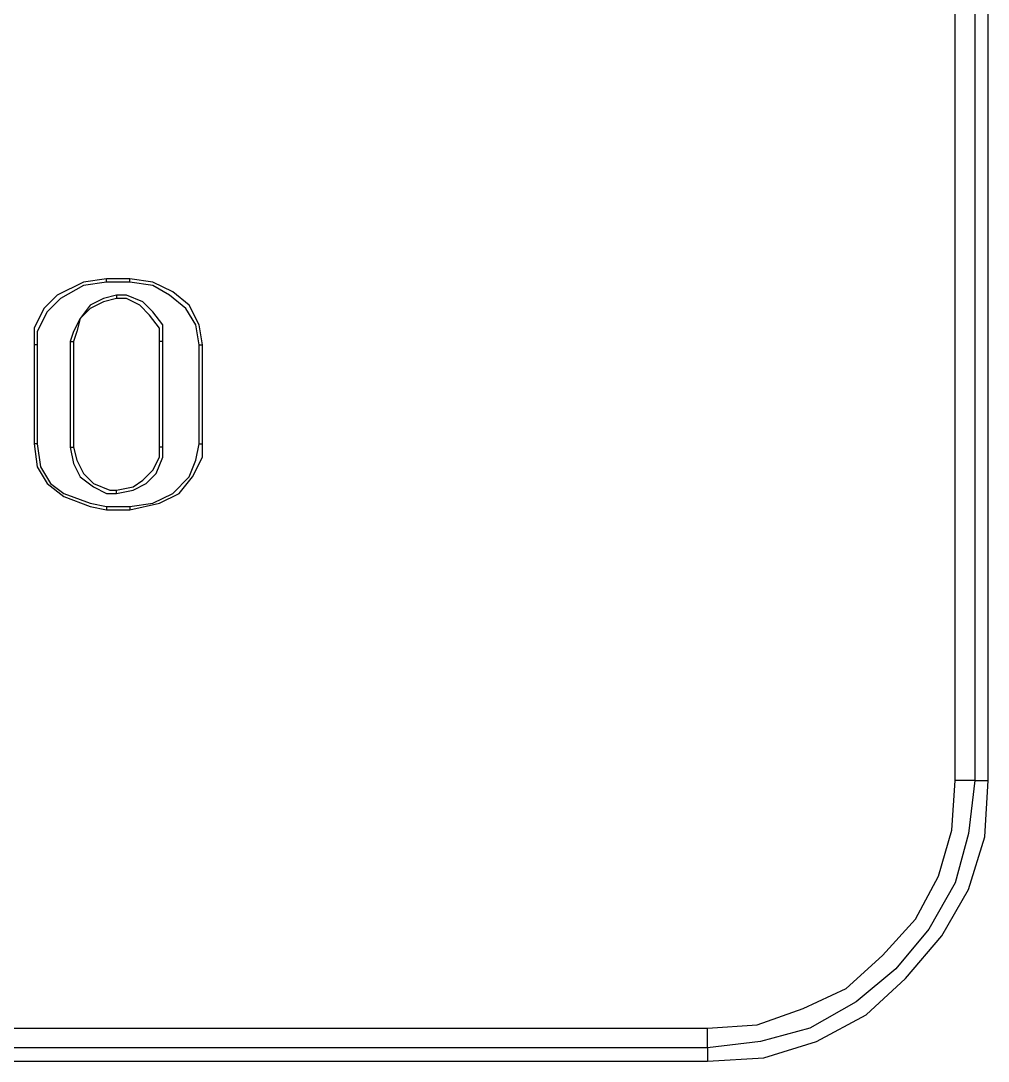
# Model space of a CAD drawing. Header units: centimetres. Extents: x -9.3 to 8.8, y -8.1 to 9.2.
# Drawn here: x 2.671 to 3.704, y -3.002 to -1.89 of the extents above; entities that cross this region are included whole.
import ezdxf

# ---------------------------------------------------------------- set-up
doc = ezdxf.new("R2010")
doc.units = ezdxf.units.CM
doc.header["$MEASUREMENT"] = 0
doc.layers.add('Camada 1', color=7, linetype='Continuous')

msp = doc.modelspace()

# ---------------------------------------------------------------- linework, layer by layer
at = {"layer": 'Camada 1', "color": 250, "lineweight": 25}
for points in [[(3.66889, -2.70228), (3.66889, -2.70228), (3.66889, 8.93586), (3.66889, 8.93586)], [(3.66889, -2.70228), (3.66889, -2.70228), (3.66889, 8.93586), (3.66889, 8.93586)], [(3.69005, 8.93586), (3.69005, 8.93586), (3.69005, -2.70228), (3.69005, -2.70228)], [(3.69005, 8.93586), (3.69005, 8.93586), (3.69005, -2.70228), (3.69005, -2.70228)], [(3.70417, -2.70228), (3.70417, -2.70228), (3.70417, 8.93586), (3.70417, 8.93586)], [(3.70417, -2.70228), (3.70417, -2.70228), (3.70417, 8.93586), (3.70417, 8.93586)], [(2.76225, -2.16958), (2.76225, -2.16958), (2.76225, -2.16605), (2.76225, -2.16605)], [(2.78694, -2.16605), (2.78694, -2.16605), (2.76225, -2.16605), (2.76225, -2.16605)], [(2.76225, -2.16958), (2.76225, -2.16958), (2.76225, -2.16605), (2.76225, -2.16605)], [(2.78694, -2.16605), (2.78694, -2.16605), (2.76225, -2.16605), (2.76225, -2.16605)], [(2.78694, -2.16958), (2.78694, -2.16958), (2.78694, -2.16605), (2.78694, -2.16605)], [(2.78694, -2.16958), (2.78694, -2.16958), (2.78694, -2.16605), (2.78694, -2.16605)], [(2.78694, -2.16958), (2.78694, -2.16958), (2.76225, -2.16958), (2.76225, -2.16958)], [(2.78694, -2.16958), (2.78694, -2.16958), (2.76225, -2.16958), (2.76225, -2.16958)], [(2.77283, -2.18369), (2.77283, -2.18369), (2.77283, -2.18722), (2.77283, -2.18722)], [(2.77283, -2.18369), (2.77283, -2.18369), (2.77283, -2.18722), (2.77283, -2.18722)], [(2.72344, -2.23308), (2.72344, -2.23308), (2.72344, -2.34597), (2.72344, -2.34597)], [(2.72344, -2.23308), (2.72344, -2.23308), (2.72697, -2.23308), (2.72697, -2.23308)], [(2.72344, -2.23308), (2.72344, -2.23308), (2.72344, -2.34597), (2.72344, -2.34597)], [(2.72344, -2.23308), (2.72344, -2.23308), (2.72697, -2.23308), (2.72697, -2.23308)], [(2.72697, -2.23308), (2.72697, -2.23308), (2.72697, -2.34597), (2.72697, -2.34597)], [(2.72697, -2.23308), (2.72697, -2.23308), (2.72697, -2.34597), (2.72697, -2.34597)], [(2.82222, -2.23308), (2.82222, -2.23308), (2.81869, -2.23308), (2.81869, -2.23308)], [(2.81869, -2.34597), (2.81869, -2.34597), (2.81869, -2.23308), (2.81869, -2.23308)], [(2.82222, -2.23308), (2.82222, -2.23308), (2.81869, -2.23308), (2.81869, -2.23308)], [(2.81869, -2.34597), (2.81869, -2.34597), (2.81869, -2.23308), (2.81869, -2.23308)], [(2.82222, -2.34597), (2.82222, -2.34597), (2.82222, -2.23308), (2.82222, -2.23308)], [(2.82222, -2.34597), (2.82222, -2.34597), (2.82222, -2.23308), (2.82222, -2.23308)], [(2.68817, -2.23661), (2.68817, -2.23661), (2.68464, -2.23661), (2.68464, -2.23661)], [(2.68464, -2.23661), (2.68464, -2.23661), (2.68464, -2.34244), (2.68464, -2.34244)], [(2.68817, -2.23661), (2.68817, -2.23661), (2.68464, -2.23661), (2.68464, -2.23661)], [(2.68464, -2.23661), (2.68464, -2.23661), (2.68464, -2.34244), (2.68464, -2.34244)], [(2.68817, -2.23661), (2.68817, -2.23661), (2.68817, -2.34244), (2.68817, -2.34244)], [(2.68817, -2.23661), (2.68817, -2.23661), (2.68817, -2.34244), (2.68817, -2.34244)], [(2.86103, -2.34244), (2.86103, -2.34244), (2.86103, -2.23661), (2.86103, -2.23661)], [(2.86103, -2.23661), (2.86103, -2.23661), (2.86455, -2.23661), (2.86455, -2.23661)], [(2.86103, -2.34244), (2.86103, -2.34244), (2.86103, -2.23661), (2.86103, -2.23661)], [(2.86103, -2.23661), (2.86103, -2.23661), (2.86455, -2.23661), (2.86455, -2.23661)], [(2.86455, -2.34244), (2.86455, -2.34244), (2.86455, -2.23661), (2.86455, -2.23661)], [(2.86455, -2.34244), (2.86455, -2.34244), (2.86455, -2.23661), (2.86455, -2.23661)], [(2.68817, -2.34244), (2.68817, -2.34244), (2.68464, -2.34244), (2.68464, -2.34244)], [(2.68817, -2.34244), (2.68817, -2.34244), (2.68464, -2.34244), (2.68464, -2.34244)], [(2.86103, -2.34244), (2.86103, -2.34244), (2.86455, -2.34244), (2.86455, -2.34244)], [(2.86103, -2.34244), (2.86103, -2.34244), (2.86455, -2.34244), (2.86455, -2.34244)], [(2.72344, -2.34597), (2.72344, -2.34597), (2.72697, -2.34597), (2.72697, -2.34597)], [(2.72344, -2.34597), (2.72344, -2.34597), (2.72697, -2.34597), (2.72697, -2.34597)], [(2.82222, -2.34597), (2.82222, -2.34597), (2.81869, -2.34597), (2.81869, -2.34597)], [(2.82222, -2.34597), (2.82222, -2.34597), (2.81869, -2.34597), (2.81869, -2.34597)], [(2.77283, -2.39536), (2.77283, -2.39536), (2.77283, -2.39183), (2.77283, -2.39183)], [(2.77283, -2.39536), (2.77283, -2.39536), (2.77283, -2.39183), (2.77283, -2.39183)], [(2.76225, -2.40947), (2.76225, -2.40947), (2.78694, -2.40947), (2.78694, -2.40947)], [(2.76225, -2.40947), (2.76225, -2.40947), (2.76225, -2.413), (2.76225, -2.413)], [(2.76225, -2.40947), (2.76225, -2.40947), (2.78694, -2.40947), (2.78694, -2.40947)], [(2.76225, -2.40947), (2.76225, -2.40947), (2.76225, -2.413), (2.76225, -2.413)], [(2.78694, -2.40947), (2.78694, -2.40947), (2.78694, -2.413), (2.78694, -2.413)], [(2.78694, -2.40947), (2.78694, -2.40947), (2.78694, -2.413), (2.78694, -2.413)], [(2.76225, -2.413), (2.76225, -2.413), (2.78694, -2.413), (2.78694, -2.413)], [(2.76225, -2.413), (2.76225, -2.413), (2.78694, -2.413), (2.78694, -2.413)], [(3.69005, -2.70228), (3.69005, -2.70228), (3.66889, -2.70228), (3.66889, -2.70228)], [(3.69005, -2.70228), (3.69005, -2.70228), (3.66889, -2.70228), (3.66889, -2.70228)], [(3.69005, -2.70228), (3.69005, -2.70228), (3.70417, -2.70228), (3.70417, -2.70228)], [(3.69005, -2.70228), (3.69005, -2.70228), (3.70417, -2.70228), (3.70417, -2.70228)], [(-8.97467, -2.96686), (-8.97467, -2.96686), (3.4043, -2.96686), (3.4043, -2.96686)], [(-8.97467, -2.96686), (-8.97467, -2.96686), (3.4043, -2.96686), (3.4043, -2.96686)], [(3.4043, -2.98803), (3.4043, -2.98803), (3.4043, -2.96686), (3.4043, -2.96686)], [(3.4043, -2.98803), (3.4043, -2.98803), (3.4043, -2.96686), (3.4043, -2.96686)], [(3.4043, -2.98803), (3.4043, -2.98803), (-8.97467, -2.98803), (-8.97467, -2.98803)], [(3.4043, -2.98803), (3.4043, -2.98803), (-8.97467, -2.98803), (-8.97467, -2.98803)], [(3.4043, -2.98803), (3.4043, -2.98803), (3.4043, -3.00214), (3.4043, -3.00214)], [(3.4043, -2.98803), (3.4043, -2.98803), (3.4043, -3.00214), (3.4043, -3.00214)], [(-4.60375, -3.00214), (-4.60375, -3.00214), (3.4043, -3.00214), (3.4043, -3.00214)], [(-4.60375, -3.00214), (-4.60375, -3.00214), (3.4043, -3.00214), (3.4043, -3.00214)]]:
    msp.add_open_spline(points, degree=3, dxfattribs=at)
for points, knots in [([(2.76225, -2.16605), (2.76225, -2.16605), (2.73755, -2.16958), (2.73755, -2.16958), (2.73755, -2.16958), (2.70933, -2.18369), (2.70933, -2.18369), (2.70933, -2.18369), (2.69522, -2.1978), (2.69522, -2.1978), (2.69522, -2.1978), (2.68464, -2.21897), (2.68464, -2.21897), (2.68464, -2.21897), (2.68464, -2.23661), (2.68464, -2.23661)], [0, 0, 0, 0, 0.2, 0.2, 0.2, 0.4, 0.4, 0.4, 0.6, 0.6, 0.6, 0.8, 0.8, 0.8, 1, 1, 1, 1]), ([(2.76225, -2.16605), (2.76225, -2.16605), (2.73755, -2.16958), (2.73755, -2.16958), (2.73755, -2.16958), (2.70933, -2.18369), (2.70933, -2.18369), (2.70933, -2.18369), (2.69522, -2.1978), (2.69522, -2.1978), (2.69522, -2.1978), (2.68464, -2.21897), (2.68464, -2.21897), (2.68464, -2.21897), (2.68464, -2.23661), (2.68464, -2.23661)], [0, 0, 0, 0, 0.2, 0.2, 0.2, 0.4, 0.4, 0.4, 0.6, 0.6, 0.6, 0.8, 0.8, 0.8, 1, 1, 1, 1]), ([(2.86455, -2.23661), (2.86455, -2.23661), (2.86103, -2.21544), (2.86103, -2.21544), (2.86103, -2.21544), (2.85044, -2.19428), (2.85044, -2.19428), (2.85044, -2.19428), (2.8328, -2.18017), (2.8328, -2.18017), (2.8328, -2.18017), (2.81164, -2.16958), (2.81164, -2.16958), (2.81164, -2.16958), (2.78694, -2.16605), (2.78694, -2.16605)], [0, 0, 0, 0, 0.2, 0.2, 0.2, 0.4, 0.4, 0.4, 0.6, 0.6, 0.6, 0.8, 0.8, 0.8, 1, 1, 1, 1]), ([(2.86455, -2.23661), (2.86455, -2.23661), (2.86103, -2.21544), (2.86103, -2.21544), (2.86103, -2.21544), (2.85044, -2.19428), (2.85044, -2.19428), (2.85044, -2.19428), (2.8328, -2.18017), (2.8328, -2.18017), (2.8328, -2.18017), (2.81164, -2.16958), (2.81164, -2.16958), (2.81164, -2.16958), (2.78694, -2.16605), (2.78694, -2.16605)], [0, 0, 0, 0, 0.2, 0.2, 0.2, 0.4, 0.4, 0.4, 0.6, 0.6, 0.6, 0.8, 0.8, 0.8, 1, 1, 1, 1]), ([(2.76225, -2.16958), (2.76225, -2.16958), (2.73755, -2.17311), (2.73755, -2.17311), (2.73755, -2.17311), (2.71286, -2.18722), (2.71286, -2.18722), (2.71286, -2.18722), (2.69875, -2.20133), (2.69875, -2.20133), (2.69875, -2.20133), (2.68817, -2.2225), (2.68817, -2.2225), (2.68817, -2.2225), (2.68817, -2.23661), (2.68817, -2.23661)], [0, 0, 0, 0, 0.2, 0.2, 0.2, 0.4, 0.4, 0.4, 0.6, 0.6, 0.6, 0.8, 0.8, 0.8, 1, 1, 1, 1]), ([(2.76225, -2.16958), (2.76225, -2.16958), (2.73755, -2.17311), (2.73755, -2.17311), (2.73755, -2.17311), (2.71286, -2.18722), (2.71286, -2.18722), (2.71286, -2.18722), (2.69875, -2.20133), (2.69875, -2.20133), (2.69875, -2.20133), (2.68817, -2.2225), (2.68817, -2.2225), (2.68817, -2.2225), (2.68817, -2.23661), (2.68817, -2.23661)], [0, 0, 0, 0, 0.2, 0.2, 0.2, 0.4, 0.4, 0.4, 0.6, 0.6, 0.6, 0.8, 0.8, 0.8, 1, 1, 1, 1]), ([(2.86103, -2.23661), (2.86103, -2.23661), (2.8575, -2.21544), (2.8575, -2.21544), (2.8575, -2.21544), (2.84692, -2.1978), (2.84692, -2.1978), (2.84692, -2.1978), (2.82928, -2.18369), (2.82928, -2.18369), (2.82928, -2.18369), (2.81164, -2.17311), (2.81164, -2.17311), (2.81164, -2.17311), (2.78694, -2.16958), (2.78694, -2.16958)], [0, 0, 0, 0, 0.2, 0.2, 0.2, 0.4, 0.4, 0.4, 0.6, 0.6, 0.6, 0.8, 0.8, 0.8, 1, 1, 1, 1]), ([(2.86103, -2.23661), (2.86103, -2.23661), (2.8575, -2.21544), (2.8575, -2.21544), (2.8575, -2.21544), (2.84692, -2.1978), (2.84692, -2.1978), (2.84692, -2.1978), (2.82928, -2.18369), (2.82928, -2.18369), (2.82928, -2.18369), (2.81164, -2.17311), (2.81164, -2.17311), (2.81164, -2.17311), (2.78694, -2.16958), (2.78694, -2.16958)], [0, 0, 0, 0, 0.2, 0.2, 0.2, 0.4, 0.4, 0.4, 0.6, 0.6, 0.6, 0.8, 0.8, 0.8, 1, 1, 1, 1]), ([(2.77283, -2.18369), (2.77283, -2.18369), (2.75872, -2.18722), (2.75872, -2.18722), (2.75872, -2.18722), (2.74461, -2.19428), (2.74461, -2.19428), (2.74461, -2.19428), (2.73403, -2.20839), (2.73403, -2.20839), (2.73403, -2.20839), (2.72697, -2.2225), (2.72697, -2.2225), (2.72697, -2.2225), (2.72344, -2.23308), (2.72344, -2.23308)], [0, 0, 0, 0, 0.2, 0.2, 0.2, 0.4, 0.4, 0.4, 0.6, 0.6, 0.6, 0.8, 0.8, 0.8, 1, 1, 1, 1]), ([(2.77283, -2.18369), (2.77283, -2.18369), (2.75872, -2.18722), (2.75872, -2.18722), (2.75872, -2.18722), (2.74461, -2.19428), (2.74461, -2.19428), (2.74461, -2.19428), (2.73403, -2.20839), (2.73403, -2.20839), (2.73403, -2.20839), (2.72697, -2.2225), (2.72697, -2.2225), (2.72697, -2.2225), (2.72344, -2.23308), (2.72344, -2.23308)], [0, 0, 0, 0, 0.2, 0.2, 0.2, 0.4, 0.4, 0.4, 0.6, 0.6, 0.6, 0.8, 0.8, 0.8, 1, 1, 1, 1]), ([(2.77283, -2.18722), (2.77283, -2.18722), (2.75872, -2.19075), (2.75872, -2.19075), (2.75872, -2.19075), (2.74461, -2.1978), (2.74461, -2.1978), (2.74461, -2.1978), (2.73403, -2.20839), (2.73403, -2.20839), (2.73403, -2.20839), (2.7305, -2.2225), (2.7305, -2.2225), (2.7305, -2.2225), (2.72697, -2.23308), (2.72697, -2.23308)], [0, 0, 0, 0, 0.2, 0.2, 0.2, 0.4, 0.4, 0.4, 0.6, 0.6, 0.6, 0.8, 0.8, 0.8, 1, 1, 1, 1]), ([(2.77283, -2.18722), (2.77283, -2.18722), (2.75872, -2.19075), (2.75872, -2.19075), (2.75872, -2.19075), (2.74461, -2.1978), (2.74461, -2.1978), (2.74461, -2.1978), (2.73403, -2.20839), (2.73403, -2.20839), (2.73403, -2.20839), (2.7305, -2.2225), (2.7305, -2.2225), (2.7305, -2.2225), (2.72697, -2.23308), (2.72697, -2.23308)], [0, 0, 0, 0, 0.2, 0.2, 0.2, 0.4, 0.4, 0.4, 0.6, 0.6, 0.6, 0.8, 0.8, 0.8, 1, 1, 1, 1]), ([(2.82222, -2.23308), (2.82222, -2.23308), (2.82222, -2.21544), (2.82222, -2.21544), (2.82222, -2.21544), (2.81164, -2.20133), (2.81164, -2.20133), (2.81164, -2.20133), (2.80105, -2.19075), (2.80105, -2.19075), (2.80105, -2.19075), (2.78342, -2.18369), (2.78342, -2.18369), (2.78342, -2.18369), (2.77283, -2.18369), (2.77283, -2.18369)], [0, 0, 0, 0, 0.2, 0.2, 0.2, 0.4, 0.4, 0.4, 0.6, 0.6, 0.6, 0.8, 0.8, 0.8, 1, 1, 1, 1]), ([(2.82222, -2.23308), (2.82222, -2.23308), (2.82222, -2.21544), (2.82222, -2.21544), (2.82222, -2.21544), (2.81164, -2.20133), (2.81164, -2.20133), (2.81164, -2.20133), (2.80105, -2.19075), (2.80105, -2.19075), (2.80105, -2.19075), (2.78342, -2.18369), (2.78342, -2.18369), (2.78342, -2.18369), (2.77283, -2.18369), (2.77283, -2.18369)], [0, 0, 0, 0, 0.2, 0.2, 0.2, 0.4, 0.4, 0.4, 0.6, 0.6, 0.6, 0.8, 0.8, 0.8, 1, 1, 1, 1]), ([(2.81869, -2.23308), (2.81869, -2.23308), (2.81869, -2.21897), (2.81869, -2.21897), (2.81869, -2.21897), (2.80811, -2.20486), (2.80811, -2.20486), (2.80811, -2.20486), (2.79753, -2.19428), (2.79753, -2.19428), (2.79753, -2.19428), (2.78342, -2.18722), (2.78342, -2.18722), (2.78342, -2.18722), (2.77283, -2.18722), (2.77283, -2.18722)], [0, 0, 0, 0, 0.2, 0.2, 0.2, 0.4, 0.4, 0.4, 0.6, 0.6, 0.6, 0.8, 0.8, 0.8, 1, 1, 1, 1]), ([(2.81869, -2.23308), (2.81869, -2.23308), (2.81869, -2.21897), (2.81869, -2.21897), (2.81869, -2.21897), (2.80811, -2.20486), (2.80811, -2.20486), (2.80811, -2.20486), (2.79753, -2.19428), (2.79753, -2.19428), (2.79753, -2.19428), (2.78342, -2.18722), (2.78342, -2.18722), (2.78342, -2.18722), (2.77283, -2.18722), (2.77283, -2.18722)], [0, 0, 0, 0, 0.2, 0.2, 0.2, 0.4, 0.4, 0.4, 0.6, 0.6, 0.6, 0.8, 0.8, 0.8, 1, 1, 1, 1]), ([(2.68464, -2.34244), (2.68464, -2.34244), (2.68817, -2.36714), (2.68817, -2.36714), (2.68817, -2.36714), (2.69875, -2.38478), (2.69875, -2.38478), (2.69875, -2.38478), (2.71639, -2.39889), (2.71639, -2.39889), (2.71639, -2.39889), (2.74461, -2.40947), (2.74461, -2.40947), (2.74461, -2.40947), (2.76225, -2.413), (2.76225, -2.413)], [0, 0, 0, 0, 0.2, 0.2, 0.2, 0.4, 0.4, 0.4, 0.6, 0.6, 0.6, 0.8, 0.8, 0.8, 1, 1, 1, 1]), ([(2.68464, -2.34244), (2.68464, -2.34244), (2.68817, -2.36714), (2.68817, -2.36714), (2.68817, -2.36714), (2.69875, -2.38478), (2.69875, -2.38478), (2.69875, -2.38478), (2.71639, -2.39889), (2.71639, -2.39889), (2.71639, -2.39889), (2.74461, -2.40947), (2.74461, -2.40947), (2.74461, -2.40947), (2.76225, -2.413), (2.76225, -2.413)], [0, 0, 0, 0, 0.2, 0.2, 0.2, 0.4, 0.4, 0.4, 0.6, 0.6, 0.6, 0.8, 0.8, 0.8, 1, 1, 1, 1]), ([(2.68817, -2.34244), (2.68817, -2.34244), (2.69169, -2.36714), (2.69169, -2.36714), (2.69169, -2.36714), (2.70228, -2.38478), (2.70228, -2.38478), (2.70228, -2.38478), (2.71639, -2.39536), (2.71639, -2.39536), (2.71639, -2.39536), (2.74461, -2.40594), (2.74461, -2.40594), (2.74461, -2.40594), (2.76225, -2.40947), (2.76225, -2.40947)], [0, 0, 0, 0, 0.2, 0.2, 0.2, 0.4, 0.4, 0.4, 0.6, 0.6, 0.6, 0.8, 0.8, 0.8, 1, 1, 1, 1]), ([(2.68817, -2.34244), (2.68817, -2.34244), (2.69169, -2.36714), (2.69169, -2.36714), (2.69169, -2.36714), (2.70228, -2.38478), (2.70228, -2.38478), (2.70228, -2.38478), (2.71639, -2.39536), (2.71639, -2.39536), (2.71639, -2.39536), (2.74461, -2.40594), (2.74461, -2.40594), (2.74461, -2.40594), (2.76225, -2.40947), (2.76225, -2.40947)], [0, 0, 0, 0, 0.2, 0.2, 0.2, 0.4, 0.4, 0.4, 0.6, 0.6, 0.6, 0.8, 0.8, 0.8, 1, 1, 1, 1]), ([(2.78694, -2.40947), (2.78694, -2.40947), (2.81164, -2.40594), (2.81164, -2.40594), (2.81164, -2.40594), (2.8328, -2.39536), (2.8328, -2.39536), (2.8328, -2.39536), (2.85044, -2.37772), (2.85044, -2.37772), (2.85044, -2.37772), (2.8575, -2.36008), (2.8575, -2.36008), (2.8575, -2.36008), (2.86103, -2.34244), (2.86103, -2.34244)], [0, 0, 0, 0, 0.2, 0.2, 0.2, 0.4, 0.4, 0.4, 0.6, 0.6, 0.6, 0.8, 0.8, 0.8, 1, 1, 1, 1]), ([(2.78694, -2.413), (2.78694, -2.413), (2.81869, -2.40594), (2.81869, -2.40594), (2.81869, -2.40594), (2.83986, -2.39536), (2.83986, -2.39536), (2.83986, -2.39536), (2.85397, -2.37772), (2.85397, -2.37772), (2.85397, -2.37772), (2.86455, -2.35655), (2.86455, -2.35655), (2.86455, -2.35655), (2.86455, -2.34244), (2.86455, -2.34244)], [0, 0, 0, 0, 0.2, 0.2, 0.2, 0.4, 0.4, 0.4, 0.6, 0.6, 0.6, 0.8, 0.8, 0.8, 1, 1, 1, 1]), ([(2.78694, -2.40947), (2.78694, -2.40947), (2.81164, -2.40594), (2.81164, -2.40594), (2.81164, -2.40594), (2.8328, -2.39536), (2.8328, -2.39536), (2.8328, -2.39536), (2.85044, -2.37772), (2.85044, -2.37772), (2.85044, -2.37772), (2.8575, -2.36008), (2.8575, -2.36008), (2.8575, -2.36008), (2.86103, -2.34244), (2.86103, -2.34244)], [0, 0, 0, 0, 0.2, 0.2, 0.2, 0.4, 0.4, 0.4, 0.6, 0.6, 0.6, 0.8, 0.8, 0.8, 1, 1, 1, 1]), ([(2.78694, -2.413), (2.78694, -2.413), (2.81869, -2.40594), (2.81869, -2.40594), (2.81869, -2.40594), (2.83986, -2.39536), (2.83986, -2.39536), (2.83986, -2.39536), (2.85397, -2.37772), (2.85397, -2.37772), (2.85397, -2.37772), (2.86455, -2.35655), (2.86455, -2.35655), (2.86455, -2.35655), (2.86455, -2.34244), (2.86455, -2.34244)], [0, 0, 0, 0, 0.2, 0.2, 0.2, 0.4, 0.4, 0.4, 0.6, 0.6, 0.6, 0.8, 0.8, 0.8, 1, 1, 1, 1]), ([(2.72344, -2.34597), (2.72344, -2.34597), (2.72697, -2.36361), (2.72697, -2.36361), (2.72697, -2.36361), (2.73403, -2.37772), (2.73403, -2.37772), (2.73403, -2.37772), (2.74814, -2.3883), (2.74814, -2.3883), (2.74814, -2.3883), (2.76225, -2.39536), (2.76225, -2.39536), (2.76225, -2.39536), (2.77283, -2.39536), (2.77283, -2.39536)], [0, 0, 0, 0, 0.2, 0.2, 0.2, 0.4, 0.4, 0.4, 0.6, 0.6, 0.6, 0.8, 0.8, 0.8, 1, 1, 1, 1]), ([(2.72344, -2.34597), (2.72344, -2.34597), (2.72697, -2.36361), (2.72697, -2.36361), (2.72697, -2.36361), (2.73403, -2.37772), (2.73403, -2.37772), (2.73403, -2.37772), (2.74814, -2.3883), (2.74814, -2.3883), (2.74814, -2.3883), (2.76225, -2.39536), (2.76225, -2.39536), (2.76225, -2.39536), (2.77283, -2.39536), (2.77283, -2.39536)], [0, 0, 0, 0, 0.2, 0.2, 0.2, 0.4, 0.4, 0.4, 0.6, 0.6, 0.6, 0.8, 0.8, 0.8, 1, 1, 1, 1]), ([(2.72697, -2.34597), (2.72697, -2.34597), (2.7305, -2.36008), (2.7305, -2.36008), (2.7305, -2.36008), (2.73755, -2.37419), (2.73755, -2.37419), (2.73755, -2.37419), (2.74814, -2.38478), (2.74814, -2.38478), (2.74814, -2.38478), (2.76578, -2.39183), (2.76578, -2.39183), (2.76578, -2.39183), (2.77283, -2.39183), (2.77283, -2.39183)], [0, 0, 0, 0, 0.2, 0.2, 0.2, 0.4, 0.4, 0.4, 0.6, 0.6, 0.6, 0.8, 0.8, 0.8, 1, 1, 1, 1]), ([(2.72697, -2.34597), (2.72697, -2.34597), (2.7305, -2.36008), (2.7305, -2.36008), (2.7305, -2.36008), (2.73755, -2.37419), (2.73755, -2.37419), (2.73755, -2.37419), (2.74814, -2.38478), (2.74814, -2.38478), (2.74814, -2.38478), (2.76578, -2.39183), (2.76578, -2.39183), (2.76578, -2.39183), (2.77283, -2.39183), (2.77283, -2.39183)], [0, 0, 0, 0, 0.2, 0.2, 0.2, 0.4, 0.4, 0.4, 0.6, 0.6, 0.6, 0.8, 0.8, 0.8, 1, 1, 1, 1]), ([(2.77283, -2.39536), (2.77283, -2.39536), (2.79047, -2.39183), (2.79047, -2.39183), (2.79047, -2.39183), (2.80458, -2.38478), (2.80458, -2.38478), (2.80458, -2.38478), (2.81517, -2.37419), (2.81517, -2.37419), (2.81517, -2.37419), (2.82222, -2.35655), (2.82222, -2.35655), (2.82222, -2.35655), (2.82222, -2.34597), (2.82222, -2.34597)], [0, 0, 0, 0, 0.2, 0.2, 0.2, 0.4, 0.4, 0.4, 0.6, 0.6, 0.6, 0.8, 0.8, 0.8, 1, 1, 1, 1]), ([(2.77283, -2.39183), (2.77283, -2.39183), (2.79047, -2.3883), (2.79047, -2.3883), (2.79047, -2.3883), (2.80105, -2.38125), (2.80105, -2.38125), (2.80105, -2.38125), (2.81164, -2.37067), (2.81164, -2.37067), (2.81164, -2.37067), (2.81869, -2.35655), (2.81869, -2.35655), (2.81869, -2.35655), (2.81869, -2.34597), (2.81869, -2.34597)], [0, 0, 0, 0, 0.2, 0.2, 0.2, 0.4, 0.4, 0.4, 0.6, 0.6, 0.6, 0.8, 0.8, 0.8, 1, 1, 1, 1]), ([(2.77283, -2.39536), (2.77283, -2.39536), (2.79047, -2.39183), (2.79047, -2.39183), (2.79047, -2.39183), (2.80458, -2.38478), (2.80458, -2.38478), (2.80458, -2.38478), (2.81517, -2.37419), (2.81517, -2.37419), (2.81517, -2.37419), (2.82222, -2.35655), (2.82222, -2.35655), (2.82222, -2.35655), (2.82222, -2.34597), (2.82222, -2.34597)], [0, 0, 0, 0, 0.2, 0.2, 0.2, 0.4, 0.4, 0.4, 0.6, 0.6, 0.6, 0.8, 0.8, 0.8, 1, 1, 1, 1]), ([(2.77283, -2.39183), (2.77283, -2.39183), (2.79047, -2.3883), (2.79047, -2.3883), (2.79047, -2.3883), (2.80105, -2.38125), (2.80105, -2.38125), (2.80105, -2.38125), (2.81164, -2.37067), (2.81164, -2.37067), (2.81164, -2.37067), (2.81869, -2.35655), (2.81869, -2.35655), (2.81869, -2.35655), (2.81869, -2.34597), (2.81869, -2.34597)], [0, 0, 0, 0, 0.2, 0.2, 0.2, 0.4, 0.4, 0.4, 0.6, 0.6, 0.6, 0.8, 0.8, 0.8, 1, 1, 1, 1]), ([(3.4043, -2.96686), (3.4043, -2.96686), (3.45722, -2.96333), (3.45722, -2.96333), (3.45722, -2.96333), (3.50661, -2.94569), (3.50661, -2.94569), (3.50661, -2.94569), (3.55247, -2.92453), (3.55247, -2.92453), (3.55247, -2.92453), (3.59128, -2.88925), (3.59128, -2.88925), (3.59128, -2.88925), (3.62655, -2.85044), (3.62655, -2.85044), (3.62655, -2.85044), (3.65125, -2.80458), (3.65125, -2.80458), (3.65125, -2.80458), (3.66536, -2.75519), (3.66536, -2.75519), (3.66536, -2.75519), (3.66889, -2.70228), (3.66889, -2.70228)], [0, 0, 0, 0, 0.125, 0.125, 0.125, 0.25, 0.25, 0.25, 0.375, 0.375, 0.375, 0.5, 0.5, 0.5, 0.625, 0.625, 0.625, 0.75, 0.75, 0.75, 0.875, 0.875, 0.875, 1, 1, 1, 1]), ([(3.69005, -2.70228), (3.69005, -2.70228), (3.683, -2.75872), (3.683, -2.75872), (3.683, -2.75872), (3.66889, -2.81164), (3.66889, -2.81164), (3.66889, -2.81164), (3.64067, -2.86103), (3.64067, -2.86103), (3.64067, -2.86103), (3.60539, -2.90336), (3.60539, -2.90336), (3.60539, -2.90336), (3.56305, -2.93864), (3.56305, -2.93864), (3.56305, -2.93864), (3.51367, -2.96686), (3.51367, -2.96686), (3.51367, -2.96686), (3.46075, -2.98097), (3.46075, -2.98097), (3.46075, -2.98097), (3.4043, -2.98803), (3.4043, -2.98803)], [0, 0, 0, 0, 0.125, 0.125, 0.125, 0.25, 0.25, 0.25, 0.375, 0.375, 0.375, 0.5, 0.5, 0.5, 0.625, 0.625, 0.625, 0.75, 0.75, 0.75, 0.875, 0.875, 0.875, 1, 1, 1, 1]), ([(3.4043, -3.00214), (3.4043, -3.00214), (3.46428, -2.99861), (3.46428, -2.99861), (3.46428, -2.99861), (3.52072, -2.98097), (3.52072, -2.98097), (3.52072, -2.98097), (3.57364, -2.95275), (3.57364, -2.95275), (3.57364, -2.95275), (3.61597, -2.91394), (3.61597, -2.91394), (3.61597, -2.91394), (3.65478, -2.86808), (3.65478, -2.86808), (3.65478, -2.86808), (3.683, -2.81869), (3.683, -2.81869), (3.683, -2.81869), (3.70064, -2.76225), (3.70064, -2.76225), (3.70064, -2.76225), (3.70417, -2.70228), (3.70417, -2.70228)], [0, 0, 0, 0, 0.125, 0.125, 0.125, 0.25, 0.25, 0.25, 0.375, 0.375, 0.375, 0.5, 0.5, 0.5, 0.625, 0.625, 0.625, 0.75, 0.75, 0.75, 0.875, 0.875, 0.875, 1, 1, 1, 1]), ([(3.4043, -2.96686), (3.4043, -2.96686), (3.45722, -2.96333), (3.45722, -2.96333), (3.45722, -2.96333), (3.50661, -2.94569), (3.50661, -2.94569), (3.50661, -2.94569), (3.55247, -2.92453), (3.55247, -2.92453), (3.55247, -2.92453), (3.59128, -2.88925), (3.59128, -2.88925), (3.59128, -2.88925), (3.62655, -2.85044), (3.62655, -2.85044), (3.62655, -2.85044), (3.65125, -2.80458), (3.65125, -2.80458), (3.65125, -2.80458), (3.66536, -2.75519), (3.66536, -2.75519), (3.66536, -2.75519), (3.66889, -2.70228), (3.66889, -2.70228)], [0, 0, 0, 0, 0.125, 0.125, 0.125, 0.25, 0.25, 0.25, 0.375, 0.375, 0.375, 0.5, 0.5, 0.5, 0.625, 0.625, 0.625, 0.75, 0.75, 0.75, 0.875, 0.875, 0.875, 1, 1, 1, 1]), ([(3.69005, -2.70228), (3.69005, -2.70228), (3.683, -2.75872), (3.683, -2.75872), (3.683, -2.75872), (3.66889, -2.81164), (3.66889, -2.81164), (3.66889, -2.81164), (3.64067, -2.86103), (3.64067, -2.86103), (3.64067, -2.86103), (3.60539, -2.90336), (3.60539, -2.90336), (3.60539, -2.90336), (3.56305, -2.93864), (3.56305, -2.93864), (3.56305, -2.93864), (3.51367, -2.96686), (3.51367, -2.96686), (3.51367, -2.96686), (3.46075, -2.98097), (3.46075, -2.98097), (3.46075, -2.98097), (3.4043, -2.98803), (3.4043, -2.98803)], [0, 0, 0, 0, 0.125, 0.125, 0.125, 0.25, 0.25, 0.25, 0.375, 0.375, 0.375, 0.5, 0.5, 0.5, 0.625, 0.625, 0.625, 0.75, 0.75, 0.75, 0.875, 0.875, 0.875, 1, 1, 1, 1]), ([(3.4043, -3.00214), (3.4043, -3.00214), (3.46428, -2.99861), (3.46428, -2.99861), (3.46428, -2.99861), (3.52072, -2.98097), (3.52072, -2.98097), (3.52072, -2.98097), (3.57364, -2.95275), (3.57364, -2.95275), (3.57364, -2.95275), (3.61597, -2.91394), (3.61597, -2.91394), (3.61597, -2.91394), (3.65478, -2.86808), (3.65478, -2.86808), (3.65478, -2.86808), (3.683, -2.81869), (3.683, -2.81869), (3.683, -2.81869), (3.70064, -2.76225), (3.70064, -2.76225), (3.70064, -2.76225), (3.70417, -2.70228), (3.70417, -2.70228)], [0, 0, 0, 0, 0.125, 0.125, 0.125, 0.25, 0.25, 0.25, 0.375, 0.375, 0.375, 0.5, 0.5, 0.5, 0.625, 0.625, 0.625, 0.75, 0.75, 0.75, 0.875, 0.875, 0.875, 1, 1, 1, 1])]:
    msp.add_open_spline(points, degree=3, knots=knots, dxfattribs=at)

doc.saveas('drawing.dxf')
